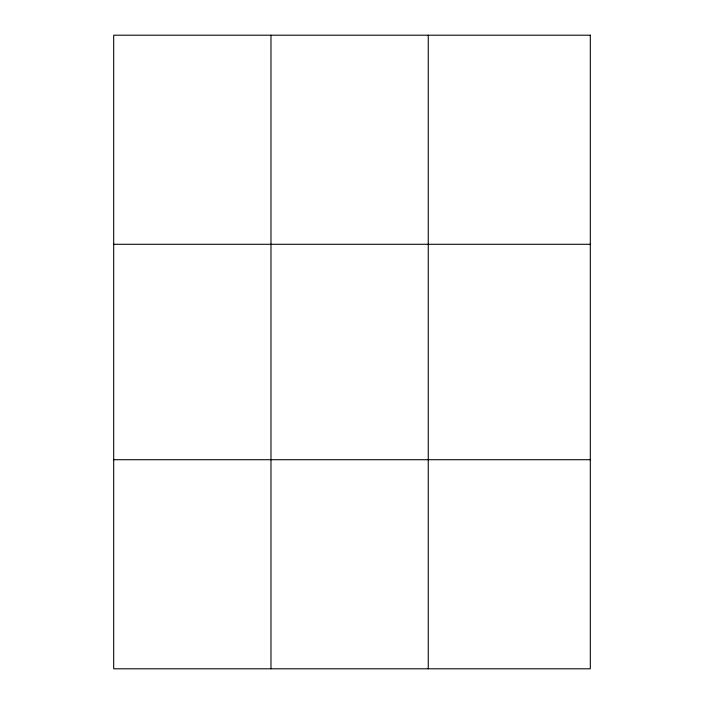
<?xml version="1.0" encoding="UTF-8"?>
<svg xmlns="http://www.w3.org/2000/svg" width="704" height="704" viewBox="0 0 704 704"><rect width="100%" height="100%" fill="white"/><g stroke="black" fill="none" stroke-linecap="round" stroke-linejoin="round"><path stroke-width="1.06" d="M270.978 35.2L270.978 668.8M428.261 35.2L428.261 668.8M113.687 244.288L590.313 244.288M113.687 459.712L590.313 459.712M590.313 35.2L590.313 668.8L113.687 668.8L113.687 35.2L590.313 35.2"/></g></svg>
